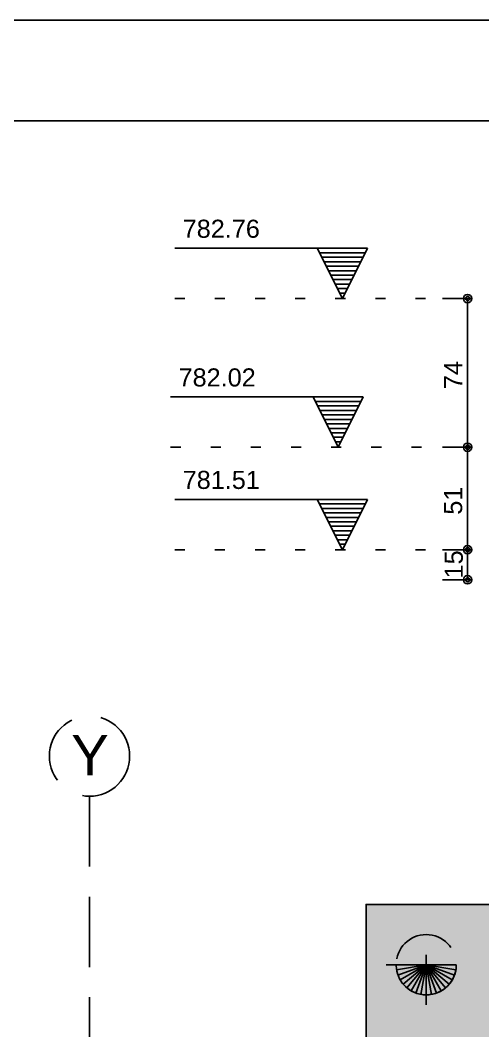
# Model space of a CAD drawing. Extents: x 0 to 119, y 0 to 84.
# Drawn here: x 18.38 to 22.99, y 74.04 to 84.1 of the extents above; entities that cross this region are included whole.
import ezdxf

# ---------------------------------------------------------------- set-up
doc = ezdxf.new("R2010")
doc.units = 0
doc.header["$MEASUREMENT"] = 0
for name, pattern in [('ESTILO_TQS_0001', [1, 0.7, -0.3]), ('ESTILO_TQS_0002', [0.4, 0.1, -0.3]), ('ESTILO_TQS_0003', [1.5, 0.5, -0.4, 0.1, -0.5])]:
    doc.linetypes.add(name, pattern=pattern)
for name, color, linetype in [('1', 3, 'CONTINUOUS'), ('10', 252, 'CONTINUOUS'), ('18', 6, 'CONTINUOUS'), ('23', 100, 'CONTINUOUS'), ('3', 7, 'CONTINUOUS'), ('32', 250, 'CONTINUOUS'), ('40', 7, 'CONTINUOUS'), ('7', 232, 'CONTINUOUS')]:
    doc.layers.add(name, color=color, linetype=linetype)
doc.styles.add('TQS_ARIAL', font='arial.ttf')

msp = doc.modelspace()

# ---------------------------------------------------------------- linework, layer by layer
at = {"layer": '1', "color": 3, "linetype": 'Continuous'}
msp.add_lwpolyline([(22.729194, 74.697987), (22.129194, 74.697987), (22.129427, 74.686177), (22.131732, 74.659047), (22.135854, 74.635126), (22.141682, 74.612333), (22.151657, 74.584089), (22.164603, 74.556597), (22.175538, 74.537805), (22.191251, 74.515277), (22.204837, 74.498829), (22.226419, 74.476894), (22.245052, 74.461151), (22.267041, 74.445587), (22.288389, 74.433084), (22.31448, 74.420786), (22.334781, 74.413231), (22.364313, 74.405087), (22.390475, 74.400497), (22.414969, 74.398325), (22.429194, 74.397987), (22.440681, 74.398207), (22.465423, 74.400183), (22.493941, 74.405058), (22.520524, 74.412227), (22.545425, 74.421419), (22.570194, 74.433187), (22.590292, 74.444911), (22.615572, 74.462906), (22.631439, 74.476409), (22.651432, 74.496467), (22.666562, 74.51453), (22.683788, 74.539299), (22.694114, 74.557212), (22.707765, 74.58664), (22.716704, 74.612326), (22.722714, 74.635969), (22.726406, 74.657178), (22.728999, 74.687172), (22.729194, 74.697987)], dxfattribs=at)
at = {"layer": '10', "color": 252, "linetype": 'ESTILO_TQS_0003'}
for p, q in [((22.429194, 74.298087), (22.429194, 75.097887)), ((22.029294, 74.697987), (22.829094, 74.697987))]:
    msp.add_line(p, q, dxfattribs=at)
at = {"layer": '10', "color": 252, "linetype": 'Continuous'}
for q in [(22.129194, 74.697987), (22.133752, 74.645893), (22.147287, 74.595381), (22.169387, 74.547987), (22.199381, 74.505151), (22.236358, 74.468174), (22.279194, 74.43818), (22.326588, 74.41608), (22.3771, 74.402545), (22.429194, 74.397987), (22.481289, 74.402545), (22.5318, 74.41608), (22.579194, 74.43818), (22.622031, 74.468174), (22.659008, 74.505151), (22.689002, 74.547987), (22.711102, 74.595381), (22.724637, 74.645893), (22.729194, 74.697987)]:
    msp.add_line((22.429194, 74.697987), q, dxfattribs=at)
at = {"layer": '10', "color": 252, "linetype": 'ESTILO_TQS_0001'}
msp.add_circle((22.429194, 74.697987), 0.3, dxfattribs=at)
at = {"layer": '18', "color": 6, "linetype": 'ESTILO_TQS_0001'}
msp.add_line((19.073775, 76.374926), (19.073775, 13.558246), dxfattribs=at)
at = {"layer": '18', "color": 6, "linetype": 'Continuous'}
msp.add_lwpolyline([(21.829194, 72.297987), (24.829194, 72.297987), (24.829194, 75.297987), (21.829194, 75.297987), (21.829194, 72.297987)], dxfattribs=at)
at = {"layer": '18', "color": 6, "linetype": 'ESTILO_TQS_0001'}
msp.add_circle((19.073775, 76.774926), 0.4, dxfattribs=at)
at = {"layer": '23', "color": 100, "linetype": 'Continuous'}
msp.add_lwpolyline([(23.139194, 72.297987), (21.829194, 72.297987), (21.829194, 75.297987), (24.829194, 75.297987), (24.829194, 73.987804), (23.139194, 73.987804), (23.139194, 72.297987)], dxfattribs=at)
for points in [[(23.139194, 73.987804), (21.829194, 72.297987), (21.829194, 75.297987)], [(23.139194, 73.987804), (21.829194, 75.297987), (24.829194, 75.297987)]]:
    msp.add_solid(points, dxfattribs=at)
at = {"layer": '3', "color": 7, "linetype": 'Continuous'}
for p, q in [((21.843312, 81.829585), (19.923313, 81.829585)), ((21.593312, 81.329585), (21.343312, 81.829585)), ((21.365608, 81.784993), (21.821017, 81.784993)), ((21.593312, 81.329585), (21.843312, 81.829585)), ((21.387904, 81.740402), (21.798721, 81.740402)), ((21.4102, 81.69581), (21.776426, 81.69581)), ((21.432495, 81.651219), (21.75413, 81.651219)), ((21.454791, 81.606628), (21.731834, 81.606627)), ((21.477086, 81.562036), (21.709539, 81.562036)), ((21.499382, 81.517444), (21.687243, 81.517445)), ((21.521678, 81.472852), (21.664947, 81.472853)), ((21.543974, 81.428261), (21.642651, 81.428261)), ((21.566269, 81.38367), (21.620355, 81.38367)), ((21.802308, 80.349585), (19.882308, 80.349585)), ((21.552308, 79.849585), (21.302308, 80.349585)), ((21.324604, 80.304993), (21.780013, 80.304993)), ((21.552308, 79.849585), (21.802308, 80.349585)), ((21.346899, 80.260402), (21.757717, 80.260402)), ((21.369195, 80.21581), (21.735422, 80.21581)), ((21.39149, 80.171219), (21.713126, 80.171219)), ((21.413786, 80.126628), (21.69083, 80.126627)), ((21.436082, 80.082036), (21.668535, 80.082036)), ((21.458378, 80.037444), (21.646239, 80.037445)), ((21.480674, 79.992852), (21.623943, 79.992853)), ((21.50297, 79.948261), (21.601647, 79.948261)), ((21.525265, 79.90367), (21.579351, 79.90367)), ((21.843312, 79.329585), (19.923313, 79.329585)), ((21.593312, 78.829585), (21.343312, 79.329585)), ((21.365608, 79.284993), (21.821017, 79.284993)), ((21.593312, 78.829585), (21.843312, 79.329585)), ((21.387904, 79.240402), (21.798721, 79.240402)), ((21.4102, 79.19581), (21.776426, 79.19581)), ((21.432495, 79.151219), (21.75413, 79.151219)), ((21.454791, 79.106628), (21.731834, 79.106627)), ((21.477086, 79.062036), (21.709539, 79.062036)), ((21.499382, 79.017444), (21.687243, 79.017445)), ((21.521678, 78.972852), (21.664947, 78.972853)), ((21.543974, 78.928261), (21.642651, 78.928261)), ((21.566269, 78.88367), (21.620355, 78.88367))]:
    msp.add_line(p, q, dxfattribs=at)
at = {"layer": '3', "color": 7, "linetype": 'ESTILO_TQS_0002'}
for p, q in [((19.923313, 81.329585), (46.440489, 81.329585)), ((19.882308, 79.849585), (46.399485, 79.849585)), ((19.923313, 78.829585), (46.440489, 78.829585))]:
    msp.add_line(p, q, dxfattribs=at)
at = {"layer": '32', "color": 250, "linetype": 'Continuous'}
for p, q in [((22.889194, 81.329585), (22.591655, 81.329585)), ((22.841655, 79.849585), (22.841655, 81.329585)), ((22.889194, 79.849585), (22.591655, 79.849585)), ((22.889194, 79.849585), (22.591655, 79.849585)), ((22.841655, 78.829585), (22.841655, 79.849585)), ((22.889194, 78.829585), (22.591655, 78.829585)), ((22.889194, 78.829585), (22.591655, 78.829585)), ((22.841655, 78.829585), (22.841655, 78.529585)), ((22.889194, 78.529585), (22.591655, 78.529585))]:
    msp.add_line(p, q, dxfattribs=at)
for centre, radius in [((22.841655, 81.329585), 0.041625), ((22.841655, 81.329585), 0.02075), ((22.841655, 79.849585), 0.041625), ((22.841655, 79.849585), 0.041625), ((22.841655, 79.849585), 0.02075), ((22.841655, 79.849585), 0.02075), ((22.841655, 78.829585), 0.041625), ((22.841655, 78.829585), 0.041625), ((22.841655, 78.829585), 0.02075), ((22.841655, 78.829585), 0.02075), ((22.841655, 78.529585), 0.041625), ((22.841655, 78.529585), 0.02075)]:
    msp.add_circle(centre, radius, dxfattribs=at)
at = {"layer": '40', "linetype": 'Continuous'}
msp.add_line((118.9, 84.099998), (0, 84.100001), dxfattribs=at)
at = {"layer": '7', "color": 232, "linetype": 'Continuous'}
msp.add_line((3, 83.100001), (117.9, 83.099998), dxfattribs=at)

# ---------------------------------------------------------------- texts
at = {"layer": '18', "color": 6, "linetype": 'ESTILO_TQS_0001', "style": 'TQS_ARIAL'}
msp.add_text('Y', height=0.4, dxfattribs=at).set_placement((18.891903, 76.583673))
at = {"layer": '3', "color": 7, "linetype": 'ESTILO_TQS_0001', "style": 'TQS_ARIAL'}
for s, p in [('782.76', (20.002197, 81.934184)), ('782.02', (19.961193, 80.454184)), ('781.51', (20.002197, 79.434184))]:
    msp.add_text(s, height=0.18, dxfattribs=at).set_placement(p)
at = {"layer": '32', "color": 250, "linetype": 'Continuous', "style": 'TQS_ARIAL'}
for s, p in [('74', (22.787655, 80.427585)), ('51', (22.787655, 79.177585)), ('15', (22.794071, 78.543099))]:
    msp.add_text(s, height=0.18, rotation=90, dxfattribs=at).set_placement(p)

doc.saveas('drawing.dxf')
